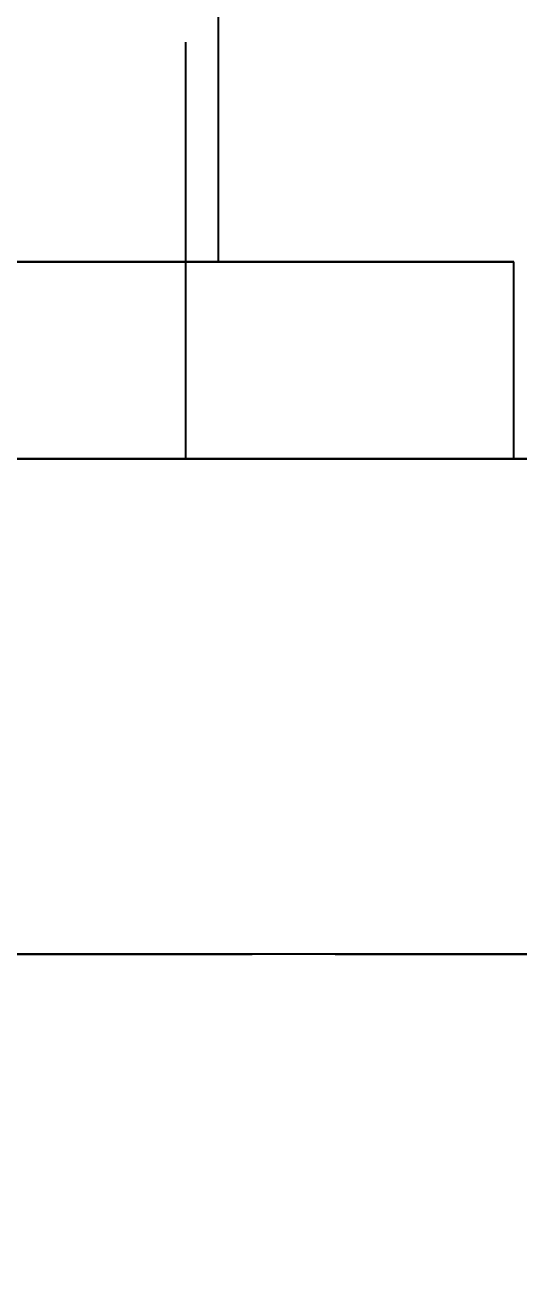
# Model space of a CAD drawing. Header units: millimetres. Extents: x -9 to 234, y -53 to 196.
# Drawn here: x 160.86 to 162.366, y -22.709 to -18.878 of the extents above; entities that cross this region are included whole.
import ezdxf

# ---------------------------------------------------------------- set-up
doc = ezdxf.new("R2010")
doc.units = ezdxf.units.MM
doc.linetypes.add('DASHED', pattern=[1.524, 1.27, -0.254])
for name, color, linetype in [('DIMS', 3, 'CONTINUOUS'), ('HIDDEN', 8, 'DASHED'), ('VISIBLE', 7, 'CONTINUOUS')]:
    doc.layers.add(name, color=color, linetype=linetype)
doc.styles.add('OpenSansCondensed-Light', font='OpenSansCondensed-Light.ttf')
doc.dimstyles.new('EZDXF', dxfattribs={"dimtxt": 0.25, "dimasz": 0.175, "dimexe": 0.375, "dimexo": 0.125, "dimgap": 0.1, "dimtad": 1, "dimlfac": 100, "dimzin": 12, "dimdsep": 46, "dimtxsty": 'OpenSansCondensed-Light', "dimblk": 'ARCHTICK', "dimcen": 2.5, "dimazin": 3, "dimtfac": 0.5, "dimtmove": 2, "dimatfit": 3})

# ---------------------------------------------------------------- blocks, each defined once
blk = doc.blocks.new('_ARCHTICK')
at = {"color": 0, "linetype": 'BYBLOCK', "const_width": 0.15}
blk.add_lwpolyline([(-0.5, -0.5), (0.5, 0.5)], dxfattribs=at)

msp = doc.modelspace()

# ---------------------------------------------------------------- linework, layer by layer
at = {"layer": 'HIDDEN'}
for points in [[(161.35, -20.2), (161.35, 32.4)], [(161.45, -19.6), (161.45, -12.2)], [(161.45, -19.6), (161.36746, -19.6), (161.28492, -19.6), (161.20238, -19.6), (161.11984, -19.6), (161.0373, -19.6), (160.95476, -19.6), (160.87222, -19.6), (160.78968, -19.6)], [(162.35, -19.6), (162.23889, -19.6), (162.12778, -19.6), (162.01667, -19.6), (161.90556, -19.6), (161.79444, -19.6), (161.68333, -19.6), (161.57222, -19.6), (161.46111, -19.6), (161.35, -19.6), (161.23889, -19.6), (161.12778, -19.6), (161.01667, -19.6), (160.90556, -19.6), (160.79444, -19.6)], [(160.83095, -19.6), (160.87222, -19.6), (160.91349, -19.6), (160.95476, -19.6), (160.99603, -19.6), (161.0373, -19.6), (161.07857, -19.6), (161.11984, -19.6), (161.16111, -19.6), (161.20238, -19.6), (161.24365, -19.6), (161.28492, -19.6), (161.32619, -19.6), (161.36746, -19.6), (161.40873, -19.6), (161.45, -19.6)], [(160.85, -19.6), (160.90556, -19.6), (160.96111, -19.6), (161.01667, -19.6), (161.07222, -19.6), (161.12778, -19.6), (161.18333, -19.6), (161.23889, -19.6), (161.29444, -19.6), (161.35, -19.6), (161.40556, -19.6), (161.46111, -19.6), (161.51667, -19.6), (161.57222, -19.6), (161.62778, -19.6), (161.68333, -19.6), (161.73889, -19.6), (161.79444, -19.6), (161.85, -19.6), (161.90556, -19.6), (161.96111, -19.6), (162.01667, -19.6), (162.07222, -19.6), (162.12778, -19.6), (162.18333, -19.6), (162.23889, -19.6), (162.29444, -19.6), (162.35, -19.6)], [(162.35, -20.2), (162.35, -19.6)], [(94.75, -20.2), (200.25, -20.2)], [(150.74065, -20.2), (151.41359, -20.2), (152.08653, -20.2), (152.75947, -20.2), (153.43241, -20.2), (154.10535, -20.2), (154.77829, -20.2), (155.45123, -20.2), (156.12417, -20.2), (156.79711, -20.2), (157.47005, -20.2), (158.14299, -20.2), (158.81593, -20.2), (159.48887, -20.2), (160.16181, -20.2), (160.83475, -20.2), (161.50769, -20.2), (162.18063, -20.2), (162.85357, -20.2)], [(162.68237, -20.2), (162.00284, -20.2), (161.32332, -20.2), (160.64379, -20.2), (159.96427, -20.2), (159.28475, -20.2), (158.60522, -20.2), (157.9257, -20.2), (157.24617, -20.2), (156.56665, -20.2), (155.88712, -20.2), (155.2076, -20.2), (154.52808, -20.2), (153.84855, -20.2), (153.16903, -20.2), (152.4895, -20.2), (151.80998, -20.2), (151.13045, -20.2)], [(162.43254, -20.2), (162.23889, -20.2), (162.04524, -20.2), (161.85159, -20.2), (161.65794, -20.2), (161.46429, -20.2), (161.27063, -20.2), (161.07698, -20.2), (160.88333, -20.2), (160.68968, -20.2)], [(160.78651, -20.2), (160.88333, -20.2), (160.98016, -20.2), (161.07698, -20.2), (161.17381, -20.2), (161.27063, -20.2), (161.36746, -20.2), (161.46429, -20.2), (161.56111, -20.2), (161.65794, -20.2), (161.75476, -20.2), (161.85159, -20.2), (161.94841, -20.2), (162.04524, -20.2), (162.14206, -20.2), (162.23889, -20.2), (162.33571, -20.2), (162.43254, -20.2)], [(161.35, -20.2), (161.27063, -20.2), (161.19127, -20.2), (161.1119, -20.2), (161.03254, -20.2), (160.95317, -20.2), (160.87381, -20.2), (160.79444, -20.2)], [(162.35, -20.2), (162.23889, -20.2), (162.12778, -20.2), (162.01667, -20.2), (161.90556, -20.2), (161.79444, -20.2), (161.68333, -20.2), (161.57222, -20.2), (161.46111, -20.2), (161.35, -20.2), (161.23889, -20.2), (161.12778, -20.2), (161.01667, -20.2), (160.90556, -20.2), (160.79444, -20.2)], [(160.83413, -20.2), (160.87381, -20.2), (160.91349, -20.2), (160.95317, -20.2), (160.99286, -20.2), (161.03254, -20.2), (161.07222, -20.2), (161.1119, -20.2), (161.15159, -20.2), (161.19127, -20.2), (161.23095, -20.2), (161.27063, -20.2), (161.31032, -20.2), (161.35, -20.2)], [(160.85, -20.2), (160.90556, -20.2), (160.96111, -20.2), (161.01667, -20.2), (161.07222, -20.2), (161.12778, -20.2), (161.18333, -20.2), (161.23889, -20.2), (161.29444, -20.2), (161.35, -20.2), (161.40556, -20.2), (161.46111, -20.2), (161.51667, -20.2), (161.57222, -20.2), (161.62778, -20.2), (161.68333, -20.2), (161.73889, -20.2), (161.79444, -20.2), (161.85, -20.2), (161.90556, -20.2), (161.96111, -20.2), (162.01667, -20.2), (162.07222, -20.2), (162.12778, -20.2), (162.18333, -20.2), (162.23889, -20.2), (162.29444, -20.2), (162.35, -20.2)], [(160.85794, -20.2), (160.94524, -20.2), (161.03254, -20.2), (161.11984, -20.2), (161.20714, -20.2), (161.29444, -20.2), (161.38175, -20.2), (161.46905, -20.2), (161.55635, -20.2), (161.64365, -20.2), (161.73095, -20.2), (161.81825, -20.2), (161.90556, -20.2), (161.99286, -20.2), (162.08016, -20.2), (162.16746, -20.2), (162.25476, -20.2), (162.34206, -20.2), (162.42937, -20.2)], [(162.42937, -20.2), (162.25476, -20.2), (162.08016, -20.2), (161.90556, -20.2), (161.73095, -20.2), (161.55635, -20.2), (161.38175, -20.2), (161.20714, -20.2), (161.03254, -20.2), (160.85794, -20.2)], [(94.75, -21.71), (200.25, -21.71)]]:
    msp.add_lwpolyline(points, dxfattribs=at)
at = {"layer": 'VISIBLE'}
for points in [[(200.25, -20.2), (94.75, -20.2)], [(200.25, -21.71), (94.75, -21.71)]]:
    msp.add_lwpolyline(points, dxfattribs=at)

# ---------------------------------------------------------------- dimensions: what is measured, and where the dimension line sits
at = {"layer": 'DIMS'}
msp.add_linear_dim(base=(93.75, -52.71), p1=(93.75, -21.71), p2=(201.25, -21.71), dimstyle='EZDXF', override={"dimtxt": 1.6, "dimasz": 1, "dimexe": 0.6, "dimexo": 0.5, "dimdec": 2}, dxfattribs=at).render()

doc.saveas('drawing.dxf')
